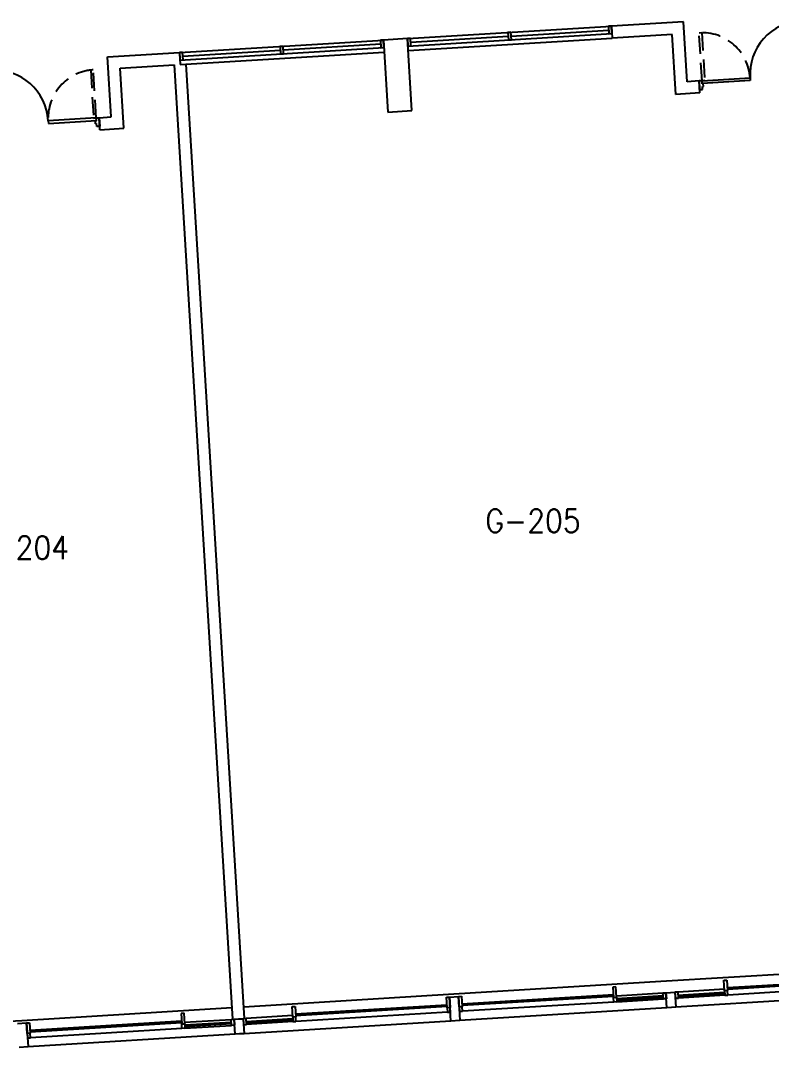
# Model space of a CAD drawing. Header units: inches. Extents: x 0 to 15110, y -1099 to 7181.
# Drawn here: x 12581 to 13081, y 5639 to 6322 of the extents above; entities that cross this region are included whole.
import ezdxf
from ezdxf.enums import TextEntityAlignment as Align

# ---------------------------------------------------------------- set-up
doc = ezdxf.new("R2010")
doc.units = ezdxf.units.IN
doc.header["$LTSCALE"] = 48
doc.header["$MEASUREMENT"] = 0
doc.linetypes.add('HIDDEN', pattern=[0.375, 0.25, -0.125])
doc.layers.get('0').update_dxf_attribs({"linetype": 'CONTINUOUS'})
for name, color, linetype in [('A-DOOR', 5, 'CONTINUOUS'), ('A-GLAZ', 1, 'CONTINUOUS'), ('A-GLAZ-DETL', 5, 'CONTINUOUS'), ('A-WALL', 7, 'CONTINUOUS'), ('A-WALL-SILL', 3, 'CONTINUOUS'), ('SP-RMNO', 7, 'CONTINUOUS'), ('SP-ROOM', 7, 'CONTINUOUS')]:
    doc.layers.add(name, color=color, linetype=linetype)
doc.layers.get('0').off()
doc.layers.get('SP-ROOM').off()
doc.styles.add('ROMANS', font='ROMANS', dxfattribs={"width": 0.78})

# ---------------------------------------------------------------- blocks, each defined once
blk = doc.blocks.new('FMGRM1')
at = {"style": 'ROMANS', "width": 0.9}
for tag, p in [('DATA1', (0, -0.2836)), ('DATA2', (0, -0.443)), ('DATA3', (0, -0.6024)), ('DATA4', (0, -0.7618)), ('DATA5', (0, -0.9213))]:
    blk.add_attdef(tag, text='', height=0.1172, dxfattribs=at).set_placement(p, align=Align.CENTER)
at = {"layer": 'SP-RMNO', "style": 'ROMANS', "width": 0.9}
blk.add_attdef('RMNUMB', text='', height=0.16, dxfattribs=at).set_placement((0, 0), align=Align.MIDDLE)

msp = doc.modelspace()

# ---------------------------------------------------------------- linework, layer by layer
at = {"layer": 'A-DOOR', "linetype": 'HIDDEN'}
for p, q in [((13032.68, 6314.05), (13034.43, 6314.16)), ((13034.64, 6282.11), (13032.68, 6314.05)), ((13034.43, 6314.16), (13036.39, 6282.22)), ((12629.45, 6289.39), (12627.7, 6289.28)), ((12627.7, 6289.28), (12629.65, 6257.34)), ((12631.4, 6257.45), (12629.45, 6289.39)), ((13036.39, 6282.22), (13034.64, 6282.11)), ((12629.65, 6257.34), (12631.4, 6257.45))]:
    msp.add_line(p, q, dxfattribs=at)
at = {"layer": 'A-DOOR', "linetype": 'Continuous'}
for p, q in [((13034.64, 6282.11), (13066.58, 6284.07)), ((13066.58, 6284.07), (13066.69, 6282.32)), ((13034.64, 6282.11), (13032.64, 6281.99)), ((13032.64, 6281.99), (13033, 6276.25)), ((13034.75, 6280.36), (13034.64, 6282.11)), ((13034.76, 6280.18), (13034.64, 6282.11)), ((13066.69, 6282.32), (13034.75, 6280.36)), ((13035.38, 6280.22), (13034.76, 6280.18)), ((13034.87, 6278.31), (13035.5, 6278.34)), ((13034.99, 6276.37), (13034.87, 6278.31)), ((13035.5, 6278.34), (13035.38, 6280.22)), ((13033, 6276.25), (13034.99, 6276.37)), ((12631.4, 6257.45), (12599.46, 6255.5)), ((12631.4, 6257.45), (12633.4, 6257.57)), ((12631.51, 6255.7), (12631.4, 6257.45)), ((12631.52, 6255.51), (12631.4, 6257.45)), ((12633.4, 6257.57), (12633.75, 6251.83)), ((12599.46, 6255.5), (12599.57, 6253.75)), ((12599.57, 6253.75), (12631.51, 6255.7)), ((12630.9, 6255.48), (12631.52, 6255.51)), ((12631.01, 6253.6), (12630.9, 6255.48)), ((12631.63, 6253.64), (12631.01, 6253.6)), ((12631.75, 6251.71), (12631.63, 6253.64)), ((12633.75, 6251.83), (12631.75, 6251.71))]:
    msp.add_line(p, q, dxfattribs=at)
for centre, start, end in [((13102.52, 6286.27), 93.50547, 183.50547), ((12563.52, 6253.3), 3.49452, 93.49452)]:
    msp.add_arc(centre, 36, start, end, dxfattribs=at)
at = {"layer": 'A-DOOR', "linetype": 'HIDDEN'}
for centre, start, end in [((13034.64, 6282.11), 3.50548, 93.50548), ((12631.4, 6257.45), 93.49451, 183.49451)]:
    msp.add_arc(centre, 32, start, end, dxfattribs=at)
at = {"layer": 'A-GLAZ', "linetype": 'Continuous'}
for p, q in [((12838.87, 6305.21), (12974.62, 6313.51)), ((12840.71, 6307.83), (12905.59, 6311.79)), ((12907.59, 6311.92), (12972.47, 6315.88)), ((12755.87, 6302.64), (12820.75, 6306.6)), ((12687.15, 6295.93), (12822.9, 6304.23)), ((12689, 6298.55), (12753.87, 6302.51)), ((13051.49, 5679.02), (13150.93, 5685.1)), ((13051.55, 5678.02), (13150.99, 5684.1)), ((13049.56, 5677.9), (13018.62, 5676.01)), ((13152.61, 5680.2), (13051.8, 5674.03)), ((12874.82, 5668.21), (12975.63, 5674.38)), ((12874.88, 5667.22), (12975.7, 5673.38)), ((12975.94, 5669.39), (12875.13, 5663.22)), ((12977.69, 5673.5), (13008.63, 5675.4)), ((13008.76, 5673.4), (12977.81, 5671.51)), ((13008.82, 5672.4), (12977.88, 5670.51)), ((12977.94, 5669.51), (13008.88, 5671.4)), ((13018.74, 5674.01), (13049.68, 5675.9)), ((13018.8, 5673.01), (13049.74, 5674.91)), ((13049.8, 5673.91), (13018.86, 5672.01)), ((12764.03, 5661.44), (12864.84, 5667.6)), ((12764.09, 5660.44), (12864.9, 5666.61)), ((12865.15, 5662.61), (12764.34, 5656.45)), ((12587.36, 5650.63), (12688.17, 5656.8)), ((12587.42, 5649.63), (12688.23, 5655.8)), ((12690.23, 5655.92), (12721.17, 5657.81)), ((12721.29, 5655.82), (12690.35, 5653.93)), ((12762.1, 5660.32), (12731.15, 5658.43)), ((12731.28, 5656.43), (12762.22, 5658.32)), ((12731.34, 5655.43), (12762.28, 5657.32)), ((12762.34, 5656.33), (12731.4, 5654.43)), ((12688.48, 5651.81), (12587.67, 5645.64)), ((12721.35, 5654.82), (12690.41, 5652.93)), ((12690.47, 5651.93), (12721.42, 5653.82))]:
    msp.add_line(p, q, dxfattribs=at)
at = {"layer": 'A-GLAZ-DETL', "linetype": 'Continuous'}
for p, q in [((12974.31, 6318.5), (12972.31, 6318.38)), ((12972.31, 6318.38), (12972.62, 6313.39)), ((12974.62, 6313.51), (12974.31, 6318.5)), ((12907.43, 6314.41), (12905.44, 6314.29)), ((12905.44, 6314.29), (12905.74, 6309.3)), ((12907.74, 6309.42), (12907.43, 6314.41)), ((12972.62, 6313.39), (12974.62, 6313.51)), ((12755.72, 6305.13), (12753.72, 6305.01)), ((12753.72, 6305.01), (12754.03, 6300.02)), ((12756.02, 6300.14), (12755.72, 6305.13)), ((12822.59, 6309.22), (12820.6, 6309.1)), ((12820.6, 6309.1), (12820.9, 6304.11)), ((12822.9, 6304.23), (12822.59, 6309.22)), ((12840.56, 6310.32), (12838.56, 6310.2)), ((12838.56, 6310.2), (12838.87, 6305.21)), ((12838.87, 6305.21), (12840.87, 6305.33)), ((12840.87, 6305.33), (12840.56, 6310.32)), ((12905.74, 6309.3), (12907.74, 6309.42)), ((12688.84, 6301.04), (12686.85, 6300.92)), ((12686.85, 6300.92), (12687.15, 6295.93)), ((12689.15, 6296.05), (12688.84, 6301.04)), ((12754.03, 6300.02), (12756.02, 6300.14)), ((12820.9, 6304.11), (12822.9, 6304.23)), ((12687.15, 6295.93), (12689.15, 6296.05)), ((13049.19, 5683.89), (13051.19, 5684.01)), ((13049.62, 5676.9), (13049.19, 5683.89)), ((13051.19, 5684.01), (13051.62, 5677.02)), ((12977.33, 5679.49), (12975.33, 5679.37)), ((12975.33, 5679.37), (12975.76, 5672.38)), ((12977.75, 5672.51), (12977.33, 5679.49)), ((13051.62, 5677.02), (13049.62, 5676.9)), ((13051.62, 5677.02), (13049.62, 5676.9)), ((13049.62, 5676.9), (13049.8, 5673.91)), ((13051.8, 5674.03), (13051.62, 5677.02)), ((12864.54, 5672.59), (12866.53, 5672.72)), ((12864.96, 5665.61), (12864.54, 5672.59)), ((12866.53, 5672.72), (12866.96, 5665.73)), ((12872.52, 5673.08), (12874.52, 5673.21)), ((12872.95, 5666.1), (12872.52, 5673.08)), ((12874.52, 5673.21), (12874.95, 5666.22)), ((12975.76, 5672.38), (12977.75, 5672.51)), ((12975.76, 5672.38), (12977.75, 5672.51)), ((12975.94, 5669.39), (12975.76, 5672.38)), ((12977.94, 5669.51), (12975.94, 5669.39)), ((12977.75, 5672.51), (12977.94, 5669.51)), ((13008.63, 5675.4), (13010.63, 5675.52)), ((13008.88, 5671.4), (13008.63, 5675.4)), ((13010.87, 5671.53), (13008.88, 5671.4)), ((13010.63, 5675.52), (13010.87, 5671.53)), ((13018.62, 5676.01), (13016.62, 5675.89)), ((13016.62, 5675.89), (13016.86, 5671.89)), ((13016.86, 5671.89), (13018.86, 5672.01)), ((13018.86, 5672.01), (13018.62, 5676.01)), ((13049.8, 5673.91), (13051.8, 5674.03)), ((12761.73, 5666.31), (12763.73, 5666.43)), ((12762.16, 5659.32), (12761.73, 5666.31)), ((12763.73, 5666.43), (12764.15, 5659.44)), ((12866.96, 5665.73), (12864.96, 5665.61)), ((12866.96, 5665.73), (12864.96, 5665.61)), ((12864.96, 5665.61), (12865.15, 5662.61)), ((12865.15, 5662.61), (12867.14, 5662.74)), ((12867.14, 5662.74), (12866.96, 5665.73)), ((12874.95, 5666.22), (12872.95, 5666.1)), ((12874.95, 5666.22), (12872.95, 5666.1)), ((12872.95, 5666.1), (12873.13, 5663.1)), ((12873.13, 5663.1), (12875.13, 5663.22)), ((12875.13, 5663.22), (12874.95, 5666.22)), ((12585.06, 5655.5), (12587.06, 5655.62)), ((12587.06, 5655.62), (12587.48, 5648.64)), ((12689.86, 5661.91), (12687.87, 5661.79)), ((12687.87, 5661.79), (12688.29, 5654.8)), ((12690.29, 5654.92), (12689.86, 5661.91)), ((12721.17, 5657.81), (12723.17, 5657.94)), ((12721.42, 5653.82), (12721.17, 5657.81)), ((12723.17, 5657.94), (12723.41, 5653.94)), ((12731.15, 5658.43), (12729.16, 5658.3)), ((12729.16, 5658.3), (12729.4, 5654.31)), ((12731.4, 5654.43), (12731.15, 5658.43)), ((12764.15, 5659.44), (12762.16, 5659.32)), ((12764.15, 5659.44), (12762.16, 5659.32)), ((12762.16, 5659.32), (12762.34, 5656.33)), ((12762.34, 5656.33), (12764.34, 5656.45)), ((12764.34, 5656.45), (12764.15, 5659.44)), ((12585.49, 5648.51), (12585.06, 5655.5)), ((12688.29, 5654.8), (12690.29, 5654.92)), ((12688.29, 5654.8), (12690.29, 5654.92)), ((12688.48, 5651.81), (12688.29, 5654.8)), ((12690.47, 5651.93), (12688.48, 5651.81)), ((12690.29, 5654.92), (12690.47, 5651.93)), ((12723.41, 5653.94), (12721.42, 5653.82)), ((12729.4, 5654.31), (12731.4, 5654.43)), ((12587.48, 5648.64), (12585.49, 5648.51)), ((12587.48, 5648.64), (12585.49, 5648.51)), ((12585.49, 5648.51), (12585.67, 5645.52)), ((12585.67, 5645.52), (12587.67, 5645.64)), ((12587.67, 5645.64), (12587.48, 5648.64))]:
    msp.add_line(p, q, dxfattribs=at)
at = {"layer": 'A-WALL', "linetype": 'Continuous'}
for p, q in [((12838.56, 6310.2), (12974.31, 6318.5)), ((13022.22, 6321.43), (12974.31, 6318.5)), ((12974.31, 6318.5), (12974.8, 6310.52)), ((13024.66, 6281.51), (13022.22, 6321.43)), ((13014.72, 6312.96), (12974.8, 6310.52)), ((13017.17, 6273.03), (13014.72, 6312.96)), ((12686.85, 6300.92), (12822.59, 6309.22)), ((12838.56, 6310.2), (12822.59, 6309.22)), ((12822.59, 6309.22), (12825.52, 6261.31)), ((12841.49, 6262.29), (12838.56, 6310.2)), ((12638.94, 6297.99), (12686.85, 6300.92)), ((12641.38, 6258.06), (12638.94, 6297.99)), ((12686.85, 6300.92), (12687.34, 6292.93)), ((12647.41, 6290.49), (12683.34, 6292.69)), ((12683.34, 6292.69), (12722.17, 5657.88)), ((12730.15, 5658.36), (12691.33, 6293.18)), ((12649.85, 6250.57), (12647.41, 6290.49)), ((13032.64, 6282), (13024.66, 6281.51)), ((13033.13, 6274.01), (13032.64, 6282)), ((13033.13, 6274.01), (13017.17, 6273.03)), ((12633.4, 6257.58), (12641.38, 6258.06)), ((12633.89, 6249.59), (12633.4, 6257.58)), ((12825.52, 6261.31), (12841.49, 6262.29)), ((12633.89, 6249.59), (12649.85, 6250.57)), ((12866.53, 5672.72), (12872.52, 5673.08)), ((12867.51, 5656.75), (12866.53, 5672.72)), ((12872.52, 5673.08), (12873.5, 5657.11)), ((13010.63, 5675.52), (13013.63, 5675.7)), ((13011.24, 5665.54), (13010.63, 5675.52)), ((13013.63, 5675.7), (13016.62, 5675.89)), ((13016.62, 5675.89), (13017.23, 5665.9)), ((13014.24, 5665.72), (13011.24, 5665.54)), ((13017.23, 5665.9), (13014.24, 5665.72)), ((12723.17, 5657.94), (12726.16, 5658.12)), ((12723.78, 5647.96), (12723.17, 5657.94)), ((12726.16, 5658.12), (12729.16, 5658.3)), ((12729.16, 5658.3), (12729.77, 5648.32)), ((12873.5, 5657.11), (12867.51, 5656.75)), ((12579.07, 5655.13), (12585.06, 5655.5)), ((12585.06, 5655.5), (12586.04, 5639.53)), ((12726.77, 5648.14), (12723.78, 5647.96)), ((12729.77, 5648.32), (12726.77, 5648.14)), ((12586.04, 5639.53), (12580.05, 5639.16))]:
    msp.add_line(p, q, dxfattribs=at)
at = {"layer": 'A-WALL-SILL', "linetype": 'Continuous'}
for p, q in [((12838.56, 6310.2), (12974.31, 6318.5)), ((12686.85, 6300.92), (12822.59, 6309.22)), ((12839.05, 6302.21), (12974.8, 6310.52)), ((12687.34, 6292.93), (12823.08, 6301.24)), ((13152.9, 5691.86), (13007.17, 5682.95)), ((13007.17, 5682.95), (12869.43, 5674.52)), ((12869.43, 5674.52), (12729.69, 5665.98)), ((13154.97, 5674.33), (13017.23, 5665.9)), ((12721.7, 5665.49), (12581.97, 5656.94)), ((13011.24, 5665.54), (12873.5, 5657.11)), ((12581.97, 5656.94), (12476.16, 5650.47)), ((12867.51, 5656.75), (12729.77, 5648.32)), ((12723.78, 5647.96), (12586.04, 5639.53))]:
    msp.add_line(p, q, dxfattribs=at)

# ---------------------------------------------------------------- block references
at = {"layer": 'SP-ROOM', "linetype": 'Continuous'}
ref = msp.add_blockref('FMGRM1', (12922.11, 5989.47), dxfattribs=dict(at, xscale=96, yscale=96, zscale=96))
ref.add_attrib('RMNUMB', 'G-205', dxfattribs={"layer": 'SP-RMNO', "height": 15.36, "style": 'ROMANS', "width": 0.9}).set_placement((12922.11, 5989.47), align=Align.MIDDLE)
ref = msp.add_blockref('FMGRM1', (12581.61, 5971.58), dxfattribs=dict(at, xscale=96, yscale=96, zscale=96))
ref.add_attrib('RMNUMB', 'G-204', dxfattribs={"layer": 'SP-RMNO', "height": 15.36, "style": 'ROMANS', "width": 0.9}).set_placement((12581.61, 5971.58), align=Align.MIDDLE)

doc.saveas('drawing.dxf')
